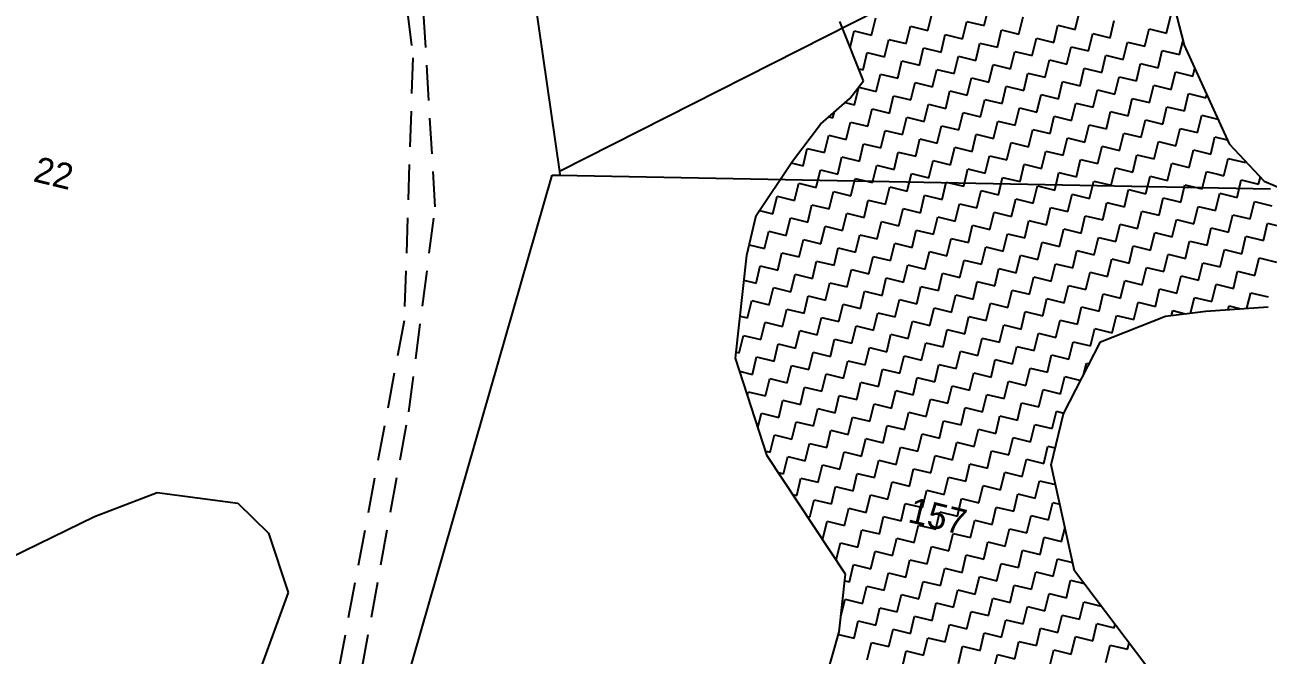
# Model space of a CAD drawing. Header units: metres. Extents: x 280481 to 282563, y 2046849 to 2049468.
# Drawn here: x 281179 to 281354, y 2048203.7 to 2048292.4 of the extents above; entities that cross this region are included whole.
import ezdxf
from ezdxf.enums import TextEntityAlignment as Align

# ---------------------------------------------------------------- set-up
doc = ezdxf.new("R2010")
doc.units = ezdxf.units.M
doc.linetypes.add('DASHED', pattern=[0.75, 0.5, -0.25])
for name, color, linetype in [('LINE_CARTTRACK', 2, 'DASHED'), ('POLY_HATCH', 12, 'Continuous'), ('POLY_PARCEL', 6, 'Continuous'), ('POLY_WATER', 4, 'Continuous'), ('TEXT_PARCEL', 7, 'Continuous')]:
    doc.layers.add(name, color=color, linetype=linetype)
doc.styles.add('TEXT_MAP', font='')
doc.styles.get('TEXT_MAP').set_extended_font_data('Kruti Dev 050')

msp = doc.modelspace()

# ---------------------------------------------------------------- linework, layer by layer
at = {"layer": 'LINE_CARTTRACK', "ltscale": 10}
for p, q in [((281229.28, 2048324.24), (281233.59, 2048287.75)), ((281236.75, 2048266.77), (281233.4, 2048322.75)), ((281233.59, 2048287.75), (281232.37, 2048250.73)), ((281233.03, 2048237.94), (281236.75, 2048266.77)), ((281232.37, 2048250.73), (281220.85, 2048189.52)), ((281223.72, 2048186.91), (281233.03, 2048237.94))]:
    msp.add_line(p, q, dxfattribs=at)
at = {"layer": 'POLY_HATCH'}
for p, q in [((281338.68, 2048303.03), (281342.14, 2048289.55)), ((281297.02, 2048284.52), (281293.66, 2048292.87)), ((281342.14, 2048289.55), (281348.46, 2048275.64)), ((281295.07, 2048282.03), (281297.02, 2048284.52)), ((281290.97, 2048278.45), (281295.07, 2048282.03)), ((281287.02, 2048273.23), (281290.97, 2048278.45)), ((281348.46, 2048275.64), (281353.38, 2048270.42)), ((281281.93, 2048265.58), (281287.02, 2048273.23)), ((281353.38, 2048270.42), (281363.37, 2048266.11)), ((281280.58, 2048260), (281281.93, 2048265.58)), ((281278.98, 2048245.48), (281280.58, 2048260)), ((281330.37, 2048247.77), (281339.52, 2048251.41)), ((281339.52, 2048251.41), (281345.21, 2048252.1)), ((281345.21, 2048252.1), (281353.98, 2048252.73)), ((281325.16, 2048237.66), (281330.37, 2048247.77)), ((281283.46, 2048231.75), (281278.98, 2048245.48)), ((281323.42, 2048230.5), (281325.16, 2048237.66)), ((281294.49, 2048215.09), (281283.46, 2048231.75)), ((281326.7, 2048215.57), (281323.42, 2048230.5)), ((281293.6, 2048206.97), (281294.49, 2048215.09)), ((281336.88, 2048202.08), (281326.7, 2048215.57)), ((281291.81, 2048200.68), (281293.6, 2048206.97))]:
    msp.add_line(p, q, dxfattribs=at)
at = {"layer": 'POLY_HATCH', "linetype": 'Continuous'}
for p, q in [((281298.13, 2048290.96), (281298.73, 2048293.4)), ((281306.06, 2048291.62), (281306.66, 2048294.07)), ((281314, 2048292.29), (281314.59, 2048294.74)), ((281318.89, 2048291.11), (281319.48, 2048293.55)), ((281326.82, 2048291.77), (281327.41, 2048294.22)), ((281339.65, 2048291.25), (281340.24, 2048293.7)), ((281295.12, 2048289.23), (281295.69, 2048291.55)), ((281295.69, 2048291.55), (281298.13, 2048290.96)), ((281303.02, 2048289.77), (281303.62, 2048292.22)), ((281303.62, 2048292.22), (281306.06, 2048291.62)), ((281310.96, 2048290.44), (281311.55, 2048292.88)), ((281311.55, 2048292.88), (281314, 2048292.29)), ((281315.85, 2048289.25), (281316.44, 2048291.7)), ((281316.44, 2048291.7), (281318.89, 2048291.11)), ((281323.78, 2048289.92), (281324.38, 2048292.37)), ((281324.38, 2048292.37), (281326.82, 2048291.77)), ((281331.71, 2048290.59), (281332.31, 2048293.03)), ((281336.61, 2048289.4), (281337.2, 2048291.85)), ((281337.2, 2048291.85), (281339.65, 2048291.25)), ((281299.99, 2048287.92), (281300.58, 2048290.36)), ((281300.58, 2048290.36), (281303.02, 2048289.77)), ((281307.92, 2048288.58), (281308.51, 2048291.03)), ((281308.51, 2048291.03), (281310.96, 2048290.44)), ((281312.81, 2048287.4), (281313.4, 2048289.84)), ((281313.4, 2048289.84), (281315.85, 2048289.25)), ((281320.74, 2048288.07), (281321.34, 2048290.51)), ((281321.34, 2048290.51), (281323.78, 2048289.92)), ((281328.68, 2048288.73), (281329.27, 2048291.18)), ((281329.27, 2048291.18), (281331.71, 2048290.59)), ((281333.57, 2048287.55), (281334.16, 2048289.99)), ((281334.16, 2048289.99), (281336.61, 2048289.4)), ((281341.5, 2048288.21), (281341.98, 2048290.19)), ((281296.95, 2048286.06), (281297.54, 2048288.51)), ((281297.54, 2048288.51), (281299.99, 2048287.92)), ((281304.88, 2048286.73), (281305.47, 2048289.18)), ((281305.47, 2048289.18), (281307.92, 2048288.58)), ((281309.77, 2048285.54), (281310.36, 2048287.99)), ((281310.36, 2048287.99), (281312.81, 2048287.4)), ((281317.7, 2048286.21), (281318.3, 2048288.66)), ((281318.3, 2048288.66), (281320.74, 2048288.07)), ((281325.64, 2048286.88), (281326.23, 2048289.33)), ((281326.23, 2048289.33), (281328.68, 2048288.73)), ((281330.53, 2048285.69), (281331.12, 2048288.14)), ((281331.12, 2048288.14), (281333.57, 2048287.55)), ((281338.46, 2048286.36), (281339.05, 2048288.81)), ((281339.05, 2048288.81), (281341.5, 2048288.21)), ((281296.34, 2048286.21), (281296.95, 2048286.06)), ((281301.84, 2048284.88), (281302.43, 2048287.32)), ((281302.43, 2048287.32), (281304.88, 2048286.73)), ((281306.73, 2048283.69), (281307.32, 2048286.14)), ((281307.32, 2048286.14), (281309.77, 2048285.54)), ((281314.66, 2048284.36), (281315.26, 2048286.81)), ((281315.26, 2048286.81), (281317.7, 2048286.21)), ((281322.6, 2048285.03), (281323.19, 2048287.47)), ((281323.19, 2048287.47), (281325.64, 2048286.88)), ((281327.49, 2048283.84), (281328.08, 2048286.29)), ((281328.08, 2048286.29), (281330.53, 2048285.69)), ((281335.42, 2048284.51), (281336.01, 2048286.95)), ((281336.01, 2048286.95), (281338.46, 2048286.36)), ((281343.35, 2048285.18), (281343.62, 2048286.29)), ((281298.8, 2048283.02), (281299.39, 2048285.47)), ((281299.39, 2048285.47), (281301.84, 2048284.88)), ((281311.62, 2048282.51), (281312.22, 2048284.95)), ((281312.22, 2048284.95), (281314.66, 2048284.36)), ((281319.56, 2048283.17), (281320.15, 2048285.62)), ((281320.15, 2048285.62), (281322.6, 2048285.03)), ((281324.45, 2048281.99), (281325.04, 2048284.43)), ((281325.04, 2048284.43), (281327.49, 2048283.84)), ((281332.38, 2048282.65), (281332.98, 2048285.1)), ((281332.98, 2048285.1), (281335.42, 2048284.51)), ((281340.31, 2048283.32), (281340.91, 2048285.77)), ((281340.91, 2048285.77), (281343.35, 2048285.18)), ((281295.76, 2048281.17), (281296.35, 2048283.62)), ((281296.35, 2048283.62), (281298.8, 2048283.02)), ((281303.69, 2048281.84), (281304.29, 2048284.28)), ((281304.29, 2048284.28), (281306.73, 2048283.69)), ((281308.59, 2048280.65), (281309.18, 2048283.1)), ((281309.18, 2048283.1), (281311.62, 2048282.51)), ((281316.52, 2048281.32), (281317.11, 2048283.77)), ((281317.11, 2048283.77), (281319.56, 2048283.17)), ((281321.41, 2048280.13), (281322, 2048282.58)), ((281322, 2048282.58), (281324.45, 2048281.99)), ((281329.34, 2048280.8), (281329.94, 2048283.25)), ((281329.94, 2048283.25), (281332.38, 2048282.65)), ((281337.28, 2048281.47), (281337.87, 2048283.91)), ((281337.87, 2048283.91), (281340.31, 2048283.32)), ((281342.17, 2048280.28), (281342.76, 2048282.73)), ((281342.76, 2048282.73), (281345.21, 2048282.14)), ((281345.21, 2048282.14), (281345.31, 2048282.57)), ((281294.45, 2048281.49), (281295.76, 2048281.17)), ((281300.65, 2048279.98), (281301.25, 2048282.43)), ((281301.25, 2048282.43), (281303.69, 2048281.84)), ((281305.55, 2048278.8), (281306.14, 2048281.24)), ((281306.14, 2048281.24), (281308.59, 2048280.65)), ((281313.48, 2048279.47), (281314.07, 2048281.91)), ((281314.07, 2048281.91), (281316.52, 2048281.32)), ((281326.3, 2048278.95), (281326.9, 2048281.39)), ((281326.9, 2048281.39), (281329.34, 2048280.8)), ((281334.24, 2048279.62), (281334.83, 2048282.06)), ((281334.83, 2048282.06), (281337.28, 2048281.47)), ((281339.13, 2048278.43), (281339.72, 2048280.88)), ((281339.72, 2048280.88), (281342.17, 2048280.28)), ((281292.13, 2048279.46), (281292.72, 2048279.32)), ((281292.72, 2048279.32), (281292.93, 2048280.16)), ((281297.61, 2048278.13), (281298.21, 2048280.58)), ((281298.21, 2048280.58), (281300.65, 2048279.98)), ((281302.51, 2048276.95), (281303.1, 2048279.39)), ((281303.1, 2048279.39), (281305.55, 2048278.8)), ((281310.44, 2048277.61), (281311.03, 2048280.06)), ((281311.03, 2048280.06), (281313.48, 2048279.47)), ((281318.37, 2048278.28), (281318.96, 2048280.73)), ((281318.96, 2048280.73), (281321.41, 2048280.13)), ((281323.26, 2048277.09), (281323.86, 2048279.54)), ((281323.86, 2048279.54), (281326.3, 2048278.95)), ((281331.2, 2048277.76), (281331.79, 2048280.21)), ((281331.79, 2048280.21), (281334.24, 2048279.62)), ((281344.02, 2048277.24), (281344.61, 2048279.69)), ((281344.61, 2048279.69), (281346.87, 2048279.14)), ((281294.57, 2048276.28), (281295.17, 2048278.72)), ((281295.17, 2048278.72), (281297.61, 2048278.13)), ((281299.47, 2048275.09), (281300.06, 2048277.54)), ((281300.06, 2048277.54), (281302.51, 2048276.95)), ((281307.4, 2048275.76), (281307.99, 2048278.21)), ((281307.99, 2048278.21), (281310.44, 2048277.61)), ((281315.33, 2048276.43), (281315.92, 2048278.87)), ((281315.92, 2048278.87), (281318.37, 2048278.28)), ((281320.22, 2048275.24), (281320.82, 2048277.69)), ((281320.82, 2048277.69), (281323.26, 2048277.09)), ((281328.16, 2048275.91), (281328.75, 2048278.35)), ((281328.75, 2048278.35), (281331.2, 2048277.76)), ((281336.09, 2048276.58), (281336.68, 2048279.02)), ((281336.68, 2048279.02), (281339.13, 2048278.43)), ((281340.98, 2048275.39), (281341.57, 2048277.84)), ((281341.57, 2048277.84), (281344.02, 2048277.24)), ((281291.53, 2048274.42), (281292.13, 2048276.87)), ((281292.13, 2048276.87), (281294.57, 2048276.28)), ((281296.43, 2048273.24), (281297.02, 2048275.68)), ((281297.02, 2048275.68), (281299.47, 2048275.09)), ((281304.36, 2048273.91), (281304.95, 2048276.35)), ((281304.95, 2048276.35), (281307.4, 2048275.76)), ((281312.29, 2048274.57), (281312.89, 2048277.02)), ((281312.89, 2048277.02), (281315.33, 2048276.43)), ((281317.19, 2048273.39), (281317.78, 2048275.83)), ((281317.78, 2048275.83), (281320.22, 2048275.24)), ((281325.12, 2048274.05), (281325.71, 2048276.5)), ((281325.71, 2048276.5), (281328.16, 2048275.91)), ((281333.05, 2048274.72), (281333.64, 2048277.17)), ((281333.64, 2048277.17), (281336.09, 2048276.58)), ((281337.94, 2048273.54), (281338.54, 2048275.98)), ((281338.54, 2048275.98), (281340.98, 2048275.39)), ((281345.87, 2048274.2), (281346.47, 2048276.65)), ((281346.47, 2048276.65), (281348.19, 2048276.23)), ((281288.5, 2048272.57), (281289.09, 2048275.02)), ((281289.09, 2048275.02), (281291.53, 2048274.42)), ((281293.39, 2048271.38), (281293.98, 2048273.83)), ((281293.98, 2048273.83), (281296.43, 2048273.24)), ((281301.32, 2048272.05), (281301.91, 2048274.5)), ((281301.91, 2048274.5), (281304.36, 2048273.91)), ((281309.25, 2048272.72), (281309.85, 2048275.17)), ((281309.85, 2048275.17), (281312.29, 2048274.57)), ((281314.15, 2048271.53), (281314.74, 2048273.98)), ((281314.74, 2048273.98), (281317.19, 2048273.39)), ((281322.08, 2048272.2), (281322.67, 2048274.65)), ((281322.67, 2048274.65), (281325.12, 2048274.05)), ((281330.01, 2048272.87), (281330.6, 2048275.32)), ((281330.6, 2048275.32), (281333.05, 2048274.72)), ((281334.9, 2048271.68), (281335.5, 2048274.13)), ((281335.5, 2048274.13), (281337.94, 2048273.54)), ((281342.84, 2048272.35), (281343.43, 2048274.8)), ((281343.43, 2048274.8), (281345.87, 2048274.2)), ((281286.84, 2048272.97), (281288.5, 2048272.57)), ((281298.28, 2048270.2), (281298.87, 2048272.65)), ((281298.87, 2048272.65), (281301.32, 2048272.05)), ((281306.21, 2048270.87), (281306.81, 2048273.31)), ((281306.81, 2048273.31), (281309.25, 2048272.72)), ((281311.11, 2048269.68), (281311.7, 2048272.13)), ((281311.7, 2048272.13), (281314.15, 2048271.53)), ((281319.04, 2048270.35), (281319.63, 2048272.79)), ((281319.63, 2048272.79), (281322.08, 2048272.2)), ((281326.97, 2048271.02), (281327.56, 2048273.46)), ((281327.56, 2048273.46), (281330.01, 2048272.87)), ((281331.86, 2048269.83), (281332.46, 2048272.28)), ((281332.46, 2048272.28), (281334.9, 2048271.68)), ((281339.8, 2048270.5), (281340.39, 2048272.94)), ((281340.39, 2048272.94), (281342.84, 2048272.35)), ((281347.73, 2048271.16), (281348.32, 2048273.61)), ((281348.32, 2048273.61), (281350.77, 2048273.02)), ((281350.77, 2048273.02), (281350.8, 2048273.16)), ((281285.36, 2048270.74), (281285.46, 2048270.72)), ((281285.46, 2048270.72), (281285.52, 2048270.98)), ((281290.35, 2048269.53), (281290.94, 2048271.98)), ((281290.94, 2048271.98), (281293.39, 2048271.38)), ((281295.24, 2048268.35), (281295.83, 2048270.79)), ((281295.83, 2048270.79), (281298.28, 2048270.2)), ((281303.17, 2048269.01), (281303.77, 2048271.46)), ((281303.77, 2048271.46), (281306.21, 2048270.87)), ((281316, 2048268.49), (281316.59, 2048270.94)), ((281316.59, 2048270.94), (281319.04, 2048270.35)), ((281323.93, 2048269.16), (281324.52, 2048271.61)), ((281324.52, 2048271.61), (281326.97, 2048271.02)), ((281328.82, 2048267.98), (281329.42, 2048270.42)), ((281329.42, 2048270.42), (281331.86, 2048269.83)), ((281336.76, 2048268.64), (281337.35, 2048271.09)), ((281337.35, 2048271.09), (281339.8, 2048270.5)), ((281344.69, 2048269.31), (281345.28, 2048271.76)), ((281345.28, 2048271.76), (281346.88, 2048271.37)), ((281346.88, 2048271.37), (281347.73, 2048271.16)), ((281349.58, 2048268.12), (281350.17, 2048270.57)), ((281350.17, 2048270.57), (281352.62, 2048269.98)), ((281352.62, 2048269.98), (281352.86, 2048270.97)), ((281287.31, 2048267.68), (281287.9, 2048270.12)), ((281287.9, 2048270.12), (281290.35, 2048269.53)), ((281292.2, 2048266.49), (281292.8, 2048268.94)), ((281292.8, 2048268.94), (281295.24, 2048268.35)), ((281300.13, 2048267.16), (281300.73, 2048269.61)), ((281300.73, 2048269.61), (281303.17, 2048269.01)), ((281308.07, 2048267.83), (281308.66, 2048270.27)), ((281308.66, 2048270.27), (281311.11, 2048269.68)), ((281312.96, 2048266.64), (281313.55, 2048269.09)), ((281313.55, 2048269.09), (281316, 2048268.49)), ((281320.89, 2048267.31), (281321.49, 2048269.75)), ((281321.49, 2048269.75), (281323.93, 2048269.16)), ((281325.78, 2048266.12), (281326.38, 2048268.57)), ((281326.38, 2048268.57), (281328.82, 2048267.98)), ((281333.72, 2048266.79), (281334.31, 2048269.24)), ((281334.31, 2048269.24), (281336.76, 2048268.64)), ((281341.65, 2048267.46), (281342.24, 2048269.9)), ((281342.24, 2048269.9), (281344.69, 2048269.31)), ((281346.54, 2048266.27), (281347.14, 2048268.72)), ((281347.14, 2048268.72), (281349.58, 2048268.12)), ((281284.27, 2048265.82), (281284.86, 2048268.27)), ((281284.86, 2048268.27), (281287.31, 2048267.68)), ((281289.16, 2048264.64), (281289.76, 2048267.08)), ((281289.76, 2048267.08), (281292.2, 2048266.49)), ((281297.1, 2048265.31), (281297.69, 2048267.75)), ((281297.69, 2048267.75), (281300.13, 2048267.16)), ((281305.03, 2048265.97), (281305.62, 2048268.42)), ((281305.62, 2048268.42), (281308.07, 2048267.83)), ((281309.92, 2048264.79), (281310.51, 2048267.23)), ((281310.51, 2048267.23), (281312.96, 2048266.64)), ((281317.85, 2048265.45), (281318.45, 2048267.9)), ((281318.45, 2048267.9), (281320.89, 2048267.31)), ((281330.68, 2048264.94), (281331.27, 2048267.38)), ((281331.27, 2048267.38), (281333.72, 2048266.79)), ((281338.61, 2048265.6), (281339.2, 2048268.05)), ((281339.2, 2048268.05), (281341.65, 2048267.46)), ((281343.5, 2048264.42), (281344.1, 2048266.86)), ((281344.1, 2048266.86), (281345.13, 2048266.61)), ((281351.44, 2048265.09), (281352.03, 2048267.53)), ((281352.03, 2048267.53), (281354.47, 2048266.94)), ((281282.39, 2048266.28), (281284.27, 2048265.82)), ((281286.12, 2048262.78), (281286.72, 2048265.23)), ((281286.72, 2048265.23), (281289.16, 2048264.64)), ((281294.06, 2048263.45), (281294.65, 2048265.9)), ((281294.65, 2048265.9), (281297.1, 2048265.31)), ((281301.99, 2048264.12), (281302.58, 2048266.57)), ((281302.58, 2048266.57), (281305.03, 2048265.97)), ((281306.88, 2048262.93), (281307.47, 2048265.38)), ((281307.47, 2048265.38), (281309.92, 2048264.79)), ((281314.81, 2048263.6), (281315.41, 2048266.05)), ((281315.41, 2048266.05), (281317.85, 2048265.45)), ((281322.75, 2048264.27), (281323.34, 2048266.72)), ((281323.34, 2048266.72), (281325.78, 2048266.12)), ((281327.64, 2048263.08), (281328.23, 2048265.53)), ((281328.23, 2048265.53), (281330.68, 2048264.94)), ((281335.57, 2048263.75), (281336.16, 2048266.2)), ((281336.16, 2048266.2), (281338.61, 2048265.6)), ((281345.13, 2048266.61), (281346.54, 2048266.27)), ((281348.4, 2048263.23), (281348.99, 2048265.68)), ((281348.99, 2048265.68), (281351.44, 2048265.09)), ((281283.08, 2048260.93), (281283.68, 2048263.38)), ((281283.68, 2048263.38), (281286.12, 2048262.78)), ((281291.02, 2048261.6), (281291.61, 2048264.05)), ((281291.61, 2048264.05), (281294.06, 2048263.45)), ((281298.95, 2048262.27), (281299.54, 2048264.71)), ((281299.54, 2048264.71), (281301.99, 2048264.12)), ((281303.84, 2048261.08), (281304.43, 2048263.53)), ((281304.43, 2048263.53), (281306.88, 2048262.93)), ((281311.77, 2048261.75), (281312.37, 2048264.19)), ((281312.37, 2048264.19), (281314.81, 2048263.6)), ((281319.71, 2048262.42), (281320.3, 2048264.86)), ((281320.3, 2048264.86), (281322.75, 2048264.27)), ((281324.6, 2048261.23), (281325.19, 2048263.68)), ((281325.19, 2048263.68), (281327.64, 2048263.08)), ((281332.53, 2048261.9), (281333.12, 2048264.34)), ((281333.12, 2048264.34), (281335.57, 2048263.75)), ((281340.46, 2048262.56), (281341.06, 2048265.01)), ((281341.06, 2048265.01), (281343.5, 2048264.42)), ((281345.36, 2048261.38), (281345.95, 2048263.83)), ((281345.95, 2048263.83), (281348.4, 2048263.23)), ((281353.29, 2048262.05), (281353.88, 2048264.49)), ((281353.88, 2048264.49), (281356.33, 2048263.9)), ((281287.98, 2048259.75), (281288.57, 2048262.19)), ((281288.57, 2048262.19), (281291.02, 2048261.6)), ((281295.91, 2048260.41), (281296.5, 2048262.86)), ((281296.5, 2048262.86), (281298.95, 2048262.27)), ((281300.8, 2048259.23), (281301.4, 2048261.67)), ((281301.4, 2048261.67), (281303.84, 2048261.08)), ((281308.73, 2048259.89), (281309.33, 2048262.34)), ((281309.33, 2048262.34), (281311.77, 2048261.75)), ((281316.67, 2048260.56), (281317.26, 2048263.01)), ((281317.26, 2048263.01), (281319.71, 2048262.42)), ((281321.56, 2048259.38), (281322.15, 2048261.82)), ((281322.15, 2048261.82), (281324.6, 2048261.23)), ((281329.49, 2048260.04), (281330.08, 2048262.49)), ((281330.08, 2048262.49), (281332.53, 2048261.9)), ((281337.42, 2048260.71), (281338.02, 2048263.16)), ((281338.02, 2048263.16), (281340.46, 2048262.56)), ((281342.32, 2048259.53), (281342.91, 2048261.97)), ((281342.91, 2048261.97), (281343.38, 2048261.86)), ((281343.38, 2048261.86), (281345.36, 2048261.38)), ((281350.25, 2048260.19), (281350.84, 2048262.64)), ((281350.84, 2048262.64), (281353.29, 2048262.05)), ((281280.93, 2048261.45), (281283.08, 2048260.93)), ((281284.94, 2048257.89), (281285.53, 2048260.34)), ((281285.53, 2048260.34), (281287.98, 2048259.75)), ((281292.87, 2048258.56), (281293.46, 2048261.01)), ((281293.46, 2048261.01), (281295.91, 2048260.41)), ((281297.76, 2048257.37), (281298.36, 2048259.82)), ((281298.36, 2048259.82), (281300.8, 2048259.23)), ((281305.7, 2048258.04), (281306.29, 2048260.49)), ((281306.29, 2048260.49), (281308.73, 2048259.89)), ((281313.63, 2048258.71), (281314.22, 2048261.16)), ((281314.22, 2048261.16), (281316.67, 2048260.56)), ((281318.52, 2048257.52), (281319.11, 2048259.97)), ((281319.11, 2048259.97), (281321.56, 2048259.38)), ((281326.45, 2048258.19), (281327.05, 2048260.64)), ((281327.05, 2048260.64), (281329.49, 2048260.04)), ((281334.38, 2048258.86), (281334.98, 2048261.3)), ((281334.98, 2048261.3), (281337.42, 2048260.71)), ((281339.28, 2048257.67), (281339.87, 2048260.12)), ((281339.87, 2048260.12), (281342.32, 2048259.53)), ((281347.21, 2048258.34), (281347.8, 2048260.79)), ((281347.8, 2048260.79), (281350.25, 2048260.19)), ((281281.9, 2048256.04), (281282.49, 2048258.49)), ((281282.49, 2048258.49), (281284.94, 2048257.89)), ((281289.83, 2048256.71), (281290.42, 2048259.15)), ((281290.42, 2048259.15), (281292.87, 2048258.56)), ((281302.66, 2048256.19), (281303.25, 2048258.63)), ((281303.25, 2048258.63), (281305.7, 2048258.04)), ((281310.59, 2048256.86), (281311.18, 2048259.3)), ((281311.18, 2048259.3), (281313.63, 2048258.71)), ((281315.48, 2048255.67), (281316.07, 2048258.12)), ((281316.07, 2048258.12), (281318.52, 2048257.52)), ((281323.41, 2048256.34), (281324.01, 2048258.78)), ((281324.01, 2048258.78), (281326.45, 2048258.19)), ((281331.35, 2048257), (281331.94, 2048259.45)), ((281331.94, 2048259.45), (281334.38, 2048258.86)), ((281336.24, 2048255.82), (281336.83, 2048258.26)), ((281336.83, 2048258.26), (281339.28, 2048257.67)), ((281344.17, 2048256.49), (281344.76, 2048258.93)), ((281344.76, 2048258.93), (281347.21, 2048258.34)), ((281352.1, 2048257.15), (281352.7, 2048259.6)), ((281352.7, 2048259.6), (281355.14, 2048259.01)), ((281280.19, 2048256.45), (281281.9, 2048256.04)), ((281286.79, 2048254.85), (281287.38, 2048257.3)), ((281287.38, 2048257.3), (281289.83, 2048256.71)), ((281294.72, 2048255.52), (281295.32, 2048257.97)), ((281295.32, 2048257.97), (281297.76, 2048257.37)), ((281299.62, 2048254.33), (281300.21, 2048256.78)), ((281300.21, 2048256.78), (281302.66, 2048256.19)), ((281307.55, 2048255), (281308.14, 2048257.45)), ((281308.14, 2048257.45), (281310.59, 2048256.86)), ((281320.37, 2048254.48), (281320.97, 2048256.93)), ((281320.97, 2048256.93), (281323.41, 2048256.34)), ((281328.31, 2048255.15), (281328.9, 2048257.6)), ((281328.9, 2048257.6), (281331.35, 2048257)), ((281333.2, 2048253.96), (281333.79, 2048256.41)), ((281333.79, 2048256.41), (281336.24, 2048255.82)), ((281341.13, 2048254.63), (281341.72, 2048257.08)), ((281341.72, 2048257.08), (281344.17, 2048256.49)), ((281349.06, 2048255.3), (281349.66, 2048257.75)), ((281349.66, 2048257.75), (281352.1, 2048257.15)), ((281283.75, 2048253), (281284.34, 2048255.45)), ((281284.34, 2048255.45), (281286.79, 2048254.85)), ((281291.68, 2048253.67), (281292.28, 2048256.11)), ((281292.28, 2048256.11), (281294.72, 2048255.52)), ((281296.58, 2048252.48), (281297.17, 2048254.93)), ((281297.17, 2048254.93), (281299.62, 2048254.33)), ((281304.51, 2048253.15), (281305.1, 2048255.59)), ((281305.1, 2048255.59), (281307.55, 2048255)), ((281312.44, 2048253.82), (281313.03, 2048256.26)), ((281313.03, 2048256.26), (281315.48, 2048255.67)), ((281317.33, 2048252.63), (281317.93, 2048255.08)), ((281317.93, 2048255.08), (281320.37, 2048254.48)), ((281325.27, 2048253.3), (281325.86, 2048255.74)), ((281325.86, 2048255.74), (281328.31, 2048255.15)), ((281330.16, 2048252.11), (281330.75, 2048254.56)), ((281330.75, 2048254.56), (281333.2, 2048253.96)), ((281338.09, 2048252.78), (281338.68, 2048255.23)), ((281338.68, 2048255.23), (281340.75, 2048254.73)), ((281340.75, 2048254.73), (281341.13, 2048254.63)), ((281346.02, 2048253.45), (281346.62, 2048255.89)), ((281346.62, 2048255.89), (281349.06, 2048255.3)), ((281350.98, 2048252.51), (281351.51, 2048254.71)), ((281351.51, 2048254.71), (281353.96, 2048254.11)), ((281280.71, 2048251.15), (281281.31, 2048253.59)), ((281281.31, 2048253.59), (281283.75, 2048253)), ((281288.64, 2048251.81), (281289.24, 2048254.26)), ((281289.24, 2048254.26), (281291.68, 2048253.67)), ((281293.54, 2048250.63), (281294.13, 2048253.07)), ((281294.13, 2048253.07), (281296.58, 2048252.48)), ((281301.47, 2048251.29), (281302.06, 2048253.74)), ((281302.06, 2048253.74), (281304.51, 2048253.15)), ((281309.4, 2048251.96), (281309.99, 2048254.41)), ((281309.99, 2048254.41), (281312.44, 2048253.82)), ((281314.29, 2048250.78), (281314.89, 2048253.22)), ((281314.89, 2048253.22), (281317.33, 2048252.63)), ((281322.23, 2048251.44), (281322.82, 2048253.89)), ((281322.82, 2048253.89), (281325.27, 2048253.3)), ((281335.05, 2048250.93), (281335.65, 2048253.37)), ((281335.65, 2048253.37), (281338.09, 2048252.78)), ((281343.04, 2048251.83), (281343.58, 2048254.04)), ((281343.58, 2048254.04), (281346.02, 2048253.45)), ((281348.34, 2048252.32), (281348.47, 2048252.85)), ((281348.47, 2048252.85), (281350.13, 2048252.45)), ((281279.63, 2048251.41), (281280.71, 2048251.15)), ((281285.61, 2048249.96), (281286.2, 2048252.41)), ((281286.2, 2048252.41), (281288.64, 2048251.81)), ((281290.5, 2048248.77), (281291.09, 2048251.22)), ((281291.09, 2048251.22), (281293.54, 2048250.63)), ((281298.43, 2048249.44), (281299.02, 2048251.89)), ((281299.02, 2048251.89), (281301.47, 2048251.29)), ((281306.36, 2048250.11), (281306.96, 2048252.56)), ((281306.96, 2048252.56), (281309.4, 2048251.96)), ((281311.26, 2048248.92), (281311.85, 2048251.37)), ((281311.85, 2048251.37), (281314.29, 2048250.78)), ((281319.19, 2048249.59), (281319.78, 2048252.04)), ((281319.78, 2048252.04), (281322.23, 2048251.44)), ((281327.12, 2048250.26), (281327.71, 2048252.7)), ((281327.71, 2048252.7), (281330.16, 2048252.11)), ((281332.01, 2048249.07), (281332.61, 2048251.52)), ((281332.61, 2048251.52), (281335.05, 2048250.93)), ((281340.37, 2048251.51), (281340.54, 2048252.19)), ((281340.54, 2048252.19), (281342.34, 2048251.75)), ((281282.57, 2048248.11), (281283.16, 2048250.55)), ((281283.16, 2048250.55), (281285.61, 2048249.96)), ((281287.46, 2048246.92), (281288.05, 2048249.37)), ((281288.05, 2048249.37), (281290.5, 2048248.77)), ((281295.39, 2048247.59), (281295.98, 2048250.03)), ((281295.98, 2048250.03), (281298.43, 2048249.44)), ((281303.32, 2048248.26), (281303.92, 2048250.7)), ((281303.92, 2048250.7), (281306.36, 2048250.11)), ((281308.22, 2048247.07), (281308.81, 2048249.52)), ((281308.81, 2048249.52), (281311.26, 2048248.92)), ((281316.15, 2048247.74), (281316.74, 2048250.18)), ((281316.74, 2048250.18), (281319.19, 2048249.59)), ((281324.08, 2048248.4), (281324.67, 2048250.85)), ((281324.67, 2048250.85), (281327.12, 2048250.26)), ((281328.97, 2048247.22), (281329.57, 2048249.66)), ((281329.57, 2048249.66), (281332.01, 2048249.07)), ((281279.53, 2048246.25), (281280.12, 2048248.7)), ((281280.12, 2048248.7), (281282.57, 2048248.11)), ((281292.35, 2048245.73), (281292.94, 2048248.18)), ((281292.94, 2048248.18), (281295.39, 2048247.59)), ((281300.28, 2048246.4), (281300.88, 2048248.85)), ((281300.88, 2048248.85), (281303.32, 2048248.26)), ((281305.18, 2048245.22), (281305.77, 2048247.66)), ((281305.77, 2048247.66), (281308.22, 2048247.07)), ((281313.11, 2048245.88), (281313.7, 2048248.33)), ((281313.7, 2048248.33), (281316.15, 2048247.74)), ((281321.04, 2048246.55), (281321.63, 2048249)), ((281321.63, 2048249), (281324.08, 2048248.4)), ((281325.93, 2048245.37), (281326.53, 2048247.81)), ((281326.53, 2048247.81), (281328.97, 2048247.22)), ((281279.08, 2048246.36), (281279.53, 2048246.25)), ((281284.42, 2048245.07), (281285.01, 2048247.51)), ((281285.01, 2048247.51), (281287.46, 2048246.92)), ((281289.31, 2048243.88), (281289.91, 2048246.33)), ((281289.91, 2048246.33), (281292.35, 2048245.73)), ((281297.24, 2048244.55), (281297.84, 2048246.99)), ((281297.84, 2048246.99), (281300.28, 2048246.4)), ((281302.14, 2048243.36), (281302.73, 2048245.81)), ((281302.73, 2048245.81), (281305.18, 2048245.22)), ((281310.07, 2048244.03), (281310.66, 2048246.48)), ((281310.66, 2048246.48), (281313.11, 2048245.88)), ((281318, 2048244.7), (281318.59, 2048247.14)), ((281318.59, 2048247.14), (281321.04, 2048246.55)), ((281322.89, 2048243.51), (281323.49, 2048245.96)), ((281323.49, 2048245.96), (281325.93, 2048245.37)), ((281281.38, 2048243.21), (281281.97, 2048245.66)), ((281281.97, 2048245.66), (281284.42, 2048245.07)), ((281286.27, 2048242.03), (281286.87, 2048244.47)), ((281286.87, 2048244.47), (281289.31, 2048243.88)), ((281294.2, 2048242.7), (281294.8, 2048245.14)), ((281294.8, 2048245.14), (281297.24, 2048244.55)), ((281307.03, 2048242.18), (281307.62, 2048244.62)), ((281307.62, 2048244.62), (281310.07, 2048244.03)), ((281314.96, 2048242.84), (281315.56, 2048245.29)), ((281315.56, 2048245.29), (281318, 2048244.7)), ((281319.86, 2048241.66), (281320.45, 2048244.1)), ((281320.45, 2048244.1), (281322.89, 2048243.51)), ((281327.99, 2048243.15), (281328.38, 2048244.77)), ((281328.38, 2048244.77), (281328.77, 2048244.68)), ((281279.58, 2048243.65), (281281.38, 2048243.21)), ((281283.23, 2048240.17), (281283.83, 2048242.62)), ((281283.83, 2048242.62), (281286.27, 2048242.03)), ((281291.17, 2048240.84), (281291.76, 2048243.29)), ((281291.76, 2048243.29), (281294.2, 2048242.7)), ((281299.1, 2048241.51), (281299.69, 2048243.96)), ((281299.69, 2048243.96), (281302.14, 2048243.36)), ((281303.99, 2048240.32), (281304.58, 2048242.77)), ((281304.58, 2048242.77), (281307.03, 2048242.18)), ((281311.92, 2048240.99), (281312.52, 2048243.44)), ((281312.52, 2048243.44), (281314.96, 2048242.84)), ((281324.75, 2048240.47), (281325.34, 2048242.92)), ((281325.34, 2048242.92), (281327.59, 2048242.37)), ((281280.67, 2048240.3), (281280.79, 2048240.77)), ((281280.79, 2048240.77), (281283.23, 2048240.17)), ((281288.13, 2048238.99), (281288.72, 2048241.43)), ((281288.72, 2048241.43), (281291.17, 2048240.84)), ((281296.06, 2048239.66), (281296.65, 2048242.1)), ((281296.65, 2048242.1), (281299.1, 2048241.51)), ((281300.95, 2048238.47), (281301.54, 2048240.92)), ((281301.54, 2048240.92), (281303.99, 2048240.32)), ((281308.88, 2048239.14), (281309.48, 2048241.58)), ((281309.48, 2048241.58), (281311.92, 2048240.99)), ((281316.82, 2048239.8), (281317.41, 2048242.25)), ((281317.41, 2048242.25), (281319.86, 2048241.66)), ((281321.71, 2048238.62), (281322.3, 2048241.07)), ((281322.3, 2048241.07), (281324.75, 2048240.47)), ((281285.09, 2048237.13), (281285.68, 2048239.58)), ((281285.68, 2048239.58), (281288.13, 2048238.99)), ((281293.02, 2048237.8), (281293.61, 2048240.25)), ((281293.61, 2048240.25), (281296.06, 2048239.66)), ((281297.91, 2048236.62), (281298.5, 2048239.06)), ((281298.5, 2048239.06), (281300.95, 2048238.47)), ((281305.84, 2048237.28), (281306.44, 2048239.73)), ((281306.44, 2048239.73), (281308.88, 2048239.14)), ((281313.78, 2048237.95), (281314.37, 2048240.4)), ((281314.37, 2048240.4), (281316.82, 2048239.8)), ((281318.67, 2048236.77), (281319.26, 2048239.21)), ((281319.26, 2048239.21), (281321.71, 2048238.62)), ((281282.16, 2048235.74), (281282.64, 2048237.73)), ((281282.64, 2048237.73), (281285.09, 2048237.13)), ((281289.98, 2048235.95), (281290.57, 2048238.4)), ((281290.57, 2048238.4), (281293.02, 2048237.8)), ((281294.87, 2048234.76), (281295.47, 2048237.21)), ((281295.47, 2048237.21), (281297.91, 2048236.62)), ((281302.8, 2048235.43), (281303.4, 2048237.88)), ((281303.4, 2048237.88), (281305.84, 2048237.28)), ((281310.74, 2048236.1), (281311.33, 2048238.54)), ((281311.33, 2048238.54), (281313.78, 2048237.95)), ((281315.63, 2048234.91), (281316.22, 2048237.36)), ((281316.22, 2048237.36), (281318.67, 2048236.77)), ((281323.56, 2048235.58), (281324.16, 2048238.03)), ((281324.16, 2048238.03), (281325.22, 2048237.77)), ((281286.94, 2048234.1), (281287.53, 2048236.54)), ((281287.53, 2048236.54), (281289.98, 2048235.95)), ((281291.83, 2048232.91), (281292.43, 2048235.36)), ((281292.43, 2048235.36), (281294.87, 2048234.76)), ((281299.77, 2048233.58), (281300.36, 2048236.02)), ((281300.36, 2048236.02), (281302.8, 2048235.43)), ((281307.7, 2048234.24), (281308.29, 2048236.69)), ((281308.29, 2048236.69), (281310.74, 2048236.1)), ((281312.59, 2048233.06), (281313.18, 2048235.5)), ((281313.18, 2048235.5), (281315.63, 2048234.91)), ((281320.52, 2048233.73), (281321.12, 2048236.17)), ((281321.12, 2048236.17), (281323.56, 2048235.58)), ((281283.9, 2048232.24), (281284.49, 2048234.69)), ((281284.49, 2048234.69), (281286.94, 2048234.1)), ((281296.73, 2048231.72), (281297.32, 2048234.17)), ((281297.32, 2048234.17), (281299.77, 2048233.58)), ((281304.66, 2048232.39), (281305.25, 2048234.84)), ((281305.25, 2048234.84), (281307.7, 2048234.24)), ((281309.55, 2048231.2), (281310.14, 2048233.65)), ((281310.14, 2048233.65), (281312.59, 2048233.06)), ((281317.48, 2048231.87), (281318.08, 2048234.32)), ((281318.08, 2048234.32), (281320.52, 2048233.73)), ((281283.25, 2048232.4), (281283.9, 2048232.24)), ((281288.79, 2048231.06), (281289.39, 2048233.5)), ((281289.39, 2048233.5), (281291.83, 2048232.91)), ((281293.69, 2048229.87), (281294.28, 2048232.32)), ((281294.28, 2048232.32), (281296.73, 2048231.72)), ((281301.62, 2048230.54), (281302.21, 2048232.98)), ((281302.21, 2048232.98), (281304.66, 2048232.39)), ((281314.44, 2048230.02), (281315.04, 2048232.47)), ((281315.04, 2048232.47), (281317.48, 2048231.87)), ((281322.38, 2048230.69), (281322.97, 2048233.13)), ((281322.97, 2048233.13), (281324, 2048232.88)), ((281285.75, 2048229.2), (281286.35, 2048231.65)), ((281286.35, 2048231.65), (281288.79, 2048231.06)), ((281290.65, 2048228.02), (281291.24, 2048230.46)), ((281291.24, 2048230.46), (281293.69, 2048229.87)), ((281298.58, 2048228.68), (281299.17, 2048231.13)), ((281299.17, 2048231.13), (281301.62, 2048230.54)), ((281306.51, 2048229.35), (281307.1, 2048231.8)), ((281307.1, 2048231.8), (281309.55, 2048231.2)), ((281311.4, 2048228.17), (281312, 2048230.61)), ((281312, 2048230.61), (281314.44, 2048230.02)), ((281319.34, 2048228.83), (281319.93, 2048231.28)), ((281319.93, 2048231.28), (281322.38, 2048230.69)), ((281285.03, 2048229.38), (281285.75, 2048229.2)), ((281287.61, 2048226.16), (281288.2, 2048228.61)), ((281288.2, 2048228.61), (281290.65, 2048228.02)), ((281295.54, 2048226.83), (281296.13, 2048229.28)), ((281296.13, 2048229.28), (281298.58, 2048228.68)), ((281303.47, 2048227.5), (281304.07, 2048229.94)), ((281304.07, 2048229.94), (281306.51, 2048229.35)), ((281308.37, 2048226.31), (281308.96, 2048228.76)), ((281308.96, 2048228.76), (281311.4, 2048228.17)), ((281316.3, 2048226.98), (281316.89, 2048229.43)), ((281316.89, 2048229.43), (281319.34, 2048228.83)), ((281292.5, 2048224.98), (281293.09, 2048227.42)), ((281293.09, 2048227.42), (281295.54, 2048226.83)), ((281300.43, 2048225.64), (281301.03, 2048228.09)), ((281301.03, 2048228.09), (281303.47, 2048227.5)), ((281305.33, 2048224.46), (281305.92, 2048226.91)), ((281305.92, 2048226.91), (281308.37, 2048226.31)), ((281313.26, 2048225.13), (281313.85, 2048227.57)), ((281313.85, 2048227.57), (281316.3, 2048226.98)), ((281321.19, 2048225.79), (281321.78, 2048228.24)), ((281321.78, 2048228.24), (281324.04, 2048227.69)), ((281287.07, 2048226.29), (281287.61, 2048226.16)), ((281289.46, 2048223.12), (281290.05, 2048225.57)), ((281290.05, 2048225.57), (281292.5, 2048224.98)), ((281297.39, 2048223.79), (281297.99, 2048226.24)), ((281297.99, 2048226.24), (281300.43, 2048225.64)), ((281302.29, 2048222.61), (281302.88, 2048225.05)), ((281302.88, 2048225.05), (281305.33, 2048224.46)), ((281310.22, 2048223.27), (281310.81, 2048225.72)), ((281310.81, 2048225.72), (281313.26, 2048225.13)), ((281318.15, 2048223.94), (281318.74, 2048226.39)), ((281318.74, 2048226.39), (281321.19, 2048225.79)), ((281323.04, 2048222.75), (281323.64, 2048225.2)), ((281323.64, 2048225.2), (281324.64, 2048224.96)), ((281289.12, 2048223.21), (281289.46, 2048223.12)), ((281294.35, 2048221.94), (281294.95, 2048224.38)), ((281294.95, 2048224.38), (281297.39, 2048223.79)), ((281299.25, 2048220.75), (281299.84, 2048223.2)), ((281299.84, 2048223.2), (281302.29, 2048222.61)), ((281307.18, 2048221.42), (281307.77, 2048223.87)), ((281307.77, 2048223.87), (281310.22, 2048223.27)), ((281315.11, 2048222.09), (281315.7, 2048224.53)), ((281315.7, 2048224.53), (281318.15, 2048223.94)), ((281320, 2048220.9), (281320.6, 2048223.35)), ((281320.6, 2048223.35), (281323.04, 2048222.75)), ((281291.31, 2048220.08), (281291.91, 2048222.53)), ((281291.91, 2048222.53), (281294.35, 2048221.94)), ((281296.21, 2048218.9), (281296.8, 2048221.34)), ((281296.8, 2048221.34), (281299.25, 2048220.75)), ((281304.14, 2048219.57), (281304.73, 2048222.01)), ((281304.73, 2048222.01), (281307.18, 2048221.42)), ((281312.07, 2048220.23), (281312.66, 2048222.68)), ((281312.66, 2048222.68), (281315.11, 2048222.09)), ((281316.96, 2048219.05), (281317.56, 2048221.49)), ((281317.56, 2048221.49), (281320, 2048220.9)), ((281324.9, 2048219.71), (281325.37, 2048221.65)), ((281291.16, 2048220.12), (281291.31, 2048220.08)), ((281301.1, 2048217.71), (281301.69, 2048220.16)), ((281301.69, 2048220.16), (281304.14, 2048219.57)), ((281309.03, 2048218.38), (281309.63, 2048220.83)), ((281309.63, 2048220.83), (281312.07, 2048220.23)), ((281313.93, 2048217.19), (281314.52, 2048219.64)), ((281314.52, 2048219.64), (281316.96, 2048219.05)), ((281321.86, 2048217.86), (281322.45, 2048220.31)), ((281322.45, 2048220.31), (281324.9, 2048219.71)), ((281293.18, 2048217.08), (281293.76, 2048219.49)), ((281293.76, 2048219.49), (281296.21, 2048218.9)), ((281298.06, 2048215.86), (281298.65, 2048218.31)), ((281298.65, 2048218.31), (281301.1, 2048217.71)), ((281305.99, 2048216.53), (281306.59, 2048218.97)), ((281306.59, 2048218.97), (281309.03, 2048218.38)), ((281318.82, 2048216.01), (281319.41, 2048218.45)), ((281319.41, 2048218.45), (281321.86, 2048217.86)), ((281295.02, 2048214.01), (281295.61, 2048216.45)), ((281295.61, 2048216.45), (281298.06, 2048215.86)), ((281302.95, 2048214.67), (281303.55, 2048217.12)), ((281303.55, 2048217.12), (281305.99, 2048216.53)), ((281310.89, 2048215.34), (281311.48, 2048217.79)), ((281311.48, 2048217.79), (281313.93, 2048217.19)), ((281315.78, 2048214.15), (281316.37, 2048216.6)), ((281316.37, 2048216.6), (281318.82, 2048216.01)), ((281323.71, 2048214.82), (281324.3, 2048217.27)), ((281324.3, 2048217.27), (281326.44, 2048216.75)), ((281299.91, 2048212.82), (281300.51, 2048215.27)), ((281300.51, 2048215.27), (281302.95, 2048214.67)), ((281307.85, 2048213.49), (281308.44, 2048215.93)), ((281308.44, 2048215.93), (281310.89, 2048215.34)), ((281312.74, 2048212.3), (281313.33, 2048214.75)), ((281313.33, 2048214.75), (281315.78, 2048214.15)), ((281320.67, 2048212.97), (281321.26, 2048215.41)), ((281321.26, 2048215.41), (281323.71, 2048214.82)), ((281294.39, 2048214.16), (281295.02, 2048214.01)), ((281296.87, 2048210.97), (281297.47, 2048213.41)), ((281297.47, 2048213.41), (281299.91, 2048212.82)), ((281304.81, 2048211.63), (281305.4, 2048214.08)), ((281305.4, 2048214.08), (281307.85, 2048213.49)), ((281309.7, 2048210.45), (281310.29, 2048212.89)), ((281310.29, 2048212.89), (281312.74, 2048212.3)), ((281317.63, 2048211.12), (281318.23, 2048213.56)), ((281318.23, 2048213.56), (281320.67, 2048212.97)), ((281325.56, 2048211.78), (281326.16, 2048214.23)), ((281326.16, 2048214.23), (281328.06, 2048213.77)), ((281293.84, 2048209.12), (281294.43, 2048211.56)), ((281294.43, 2048211.56), (281296.87, 2048210.97)), ((281301.77, 2048209.78), (281302.36, 2048212.23)), ((281302.36, 2048212.23), (281304.81, 2048211.63)), ((281306.66, 2048208.59), (281307.25, 2048211.04)), ((281307.25, 2048211.04), (281309.7, 2048210.45)), ((281314.59, 2048209.26), (281315.19, 2048211.71)), ((281315.19, 2048211.71), (281317.63, 2048211.12)), ((281322.53, 2048209.93), (281323.12, 2048212.38)), ((281323.12, 2048212.38), (281325.56, 2048211.78)), ((281327.42, 2048208.74), (281328.01, 2048211.19)), ((281328.01, 2048211.19), (281330.45, 2048210.6)), ((281298.73, 2048207.93), (281299.32, 2048210.37)), ((281299.32, 2048210.37), (281301.77, 2048209.78)), ((281303.62, 2048206.74), (281304.21, 2048209.19)), ((281304.21, 2048209.19), (281306.66, 2048208.59)), ((281311.55, 2048207.41), (281312.15, 2048209.85)), ((281312.15, 2048209.85), (281314.59, 2048209.26)), ((281319.49, 2048208.08), (281320.08, 2048210.52)), ((281320.08, 2048210.52), (281322.53, 2048209.93)), ((281324.38, 2048206.89), (281324.97, 2048209.34)), ((281324.97, 2048209.34), (281327.42, 2048208.74)), ((281295.69, 2048206.07), (281296.28, 2048208.52)), ((281296.28, 2048208.52), (281298.73, 2048207.93)), ((281300.58, 2048204.89), (281301.17, 2048207.33)), ((281301.17, 2048207.33), (281303.62, 2048206.74)), ((281308.51, 2048205.55), (281309.11, 2048208)), ((281309.11, 2048208), (281311.55, 2048207.41)), ((281316.45, 2048206.22), (281317.04, 2048208.67)), ((281317.04, 2048208.67), (281319.49, 2048208.08)), ((281321.34, 2048205.04), (281321.93, 2048207.48)), ((281321.93, 2048207.48), (281324.38, 2048206.89)), ((281329.27, 2048205.7), (281329.86, 2048208.15)), ((281329.86, 2048208.15), (281332.31, 2048207.56)), ((281332.31, 2048207.56), (281332.42, 2048207.99)), ((281293.5, 2048206.6), (281295.69, 2048206.07)), ((281305.47, 2048203.7), (281306.07, 2048206.15)), ((281306.07, 2048206.15), (281308.51, 2048205.55)), ((281313.41, 2048204.37), (281314, 2048206.82)), ((281314, 2048206.82), (281316.45, 2048206.22)), ((281318.3, 2048203.18), (281318.89, 2048205.63)), ((281318.89, 2048205.63), (281321.34, 2048205.04)), ((281326.23, 2048203.85), (281326.83, 2048206.3)), ((281326.83, 2048206.3), (281329.27, 2048205.7)), ((281297.54, 2048203.03), (281298.14, 2048205.48)), ((281298.14, 2048205.48), (281300.58, 2048204.89)), ((281302.44, 2048201.85), (281303.03, 2048204.29)), ((281303.03, 2048204.29), (281305.47, 2048203.7)), ((281310.37, 2048202.52), (281310.96, 2048204.96)), ((281310.96, 2048204.96), (281313.41, 2048204.37)), ((281323.19, 2048202), (281323.79, 2048204.44)), ((281323.79, 2048204.44), (281326.23, 2048203.85)), ((281331.12, 2048202.66), (281331.72, 2048205.11)), ((281331.72, 2048205.11), (281334.16, 2048204.52)), ((281334.16, 2048204.52), (281334.38, 2048205.4)), ((281315.26, 2048201.33), (281315.85, 2048203.78)), ((281315.85, 2048203.78), (281318.3, 2048203.18))]:
    msp.add_line(p, q, dxfattribs=at)
at = {"layer": 'POLY_PARCEL'}
for p, q in [((281244.45, 2048339.84), (281254.22, 2048271.77)), ((281342.99, 2048316.73), (281254.22, 2048271.77)), ((281226.47, 2048178.39), (281253.21, 2048271.26)), ((281253.21, 2048271.26), (281254.29, 2048271.24)), ((281254.22, 2048271.77), (281254.29, 2048271.24)), ((281254.29, 2048271.24), (281354.29, 2048269.32))]:
    msp.add_line(p, q, dxfattribs=at)
at = {"layer": 'POLY_WATER'}
for p, q in [((281188.78, 2048223.23), (281197.6, 2048226.6)), ((281197.6, 2048226.6), (281208.96, 2048225.09)), ((281208.96, 2048225.09), (281213.27, 2048220.84)), ((281173.25, 2048215.62), (281188.78, 2048223.23)), ((281213.27, 2048220.84), (281216.05, 2048212.53)), ((281216.05, 2048212.53), (281211.78, 2048200.77))]:
    msp.add_line(p, q, dxfattribs=at)

# ---------------------------------------------------------------- texts
at = {"layer": 'TEXT_PARCEL', "style": 'TEXT_MAP'}
for s, p in [('22', (281182.64, 2048269.78)), ('157', (281307.04, 2048221.51))]:
    msp.add_text(s, height=3.625, rotation=346.3752, dxfattribs=at).set_placement(p, align=Align.CENTER)

doc.saveas('drawing.dxf')
